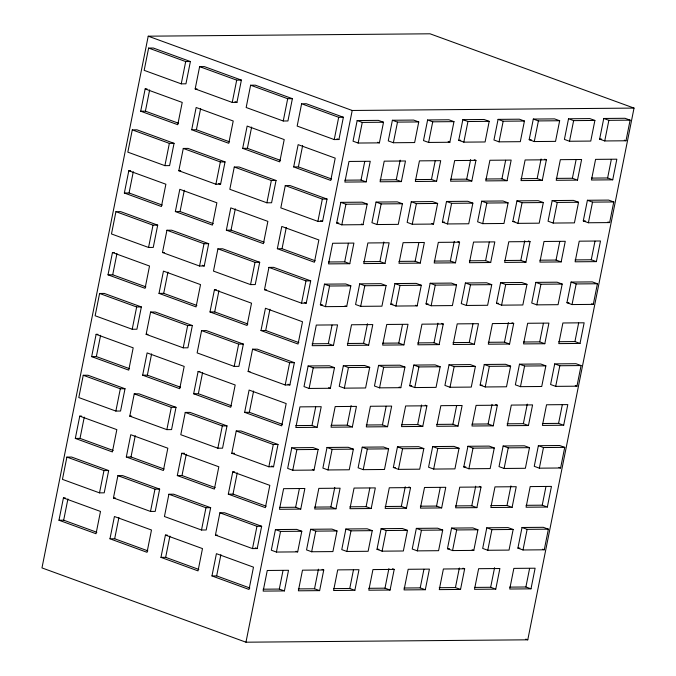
<?xml version="1.0" encoding="UTF-8"?>
<svg xmlns="http://www.w3.org/2000/svg" width="676" height="676" viewBox="0 0 676 676"><rect width="100%" height="100%" fill="white"/><g stroke="black" fill="none" stroke-linecap="round" stroke-linejoin="round"><path stroke-width="1.01" d="M148.221 36.183L41.971 567.908L245.963 642.2L527.779 639.817L634.029 108.092L430.037 33.8L148.221 36.183L352.213 110.475L634.029 108.092M66.899 457.077L62.446 479.368L99.516 492.872L104.214 492.829L108.667 470.547L71.597 457.044L66.899 457.077L103.969 470.58L108.667 470.547M83.249 375.273L78.796 397.564L115.866 411.067L120.565 411.025L125.018 388.742L87.939 375.239L83.249 375.273L120.32 388.776L125.018 388.742M99.592 293.477L95.139 315.76L132.209 329.263L136.907 329.22L141.36 306.938L104.29 293.435L99.592 293.477L136.662 306.972L141.36 306.938M115.934 211.672L111.481 233.955L148.559 247.458L153.249 247.416L157.702 225.133L120.632 211.63L115.934 211.672L153.013 225.176L157.702 225.133M132.285 129.868L127.832 152.151L164.902 165.654L169.6 165.612L174.053 143.329L136.983 129.826L132.285 129.868L169.355 143.371L174.053 143.329M148.627 48.064L144.174 70.346L181.244 83.849L185.942 83.816L190.395 61.524L153.325 48.021L148.627 48.064L185.697 61.567L190.395 61.524M63.426 497.942L100.496 511.445L96.043 533.736L58.973 520.233L63.426 497.942L65.302 497.925M79.768 416.137L116.838 429.64L112.385 451.931L75.315 438.428L79.768 416.137L81.652 416.12M96.119 334.333L133.189 347.836L128.736 370.127L91.666 356.624L96.119 334.333L97.995 334.316M112.461 252.528L149.531 266.031L145.078 288.322L108.008 274.819L112.461 252.528L114.337 252.52M128.812 170.724L165.882 184.227L161.429 206.518L124.35 193.015L128.812 170.724L130.688 170.715M145.154 88.928L182.224 102.422L177.771 124.714L140.701 111.21L145.154 88.928L147.03 88.911M58.973 520.233L63.671 520.19L67.921 498.913M75.315 438.428L80.013 438.386L84.263 417.109M91.666 356.624L96.355 356.582L100.614 335.313M108.008 274.819L112.706 274.777L116.956 253.508M124.35 193.015L129.048 192.973L133.299 171.704M140.701 111.21L145.399 111.168L149.649 89.9M99.516 492.872L103.969 470.58M115.866 411.067L120.32 388.776M132.209 329.263L136.662 306.972M148.559 247.458L153.013 225.176M164.902 165.654L169.355 143.371M181.244 83.849L185.697 61.567M113.441 497.942L117.894 475.659L122.593 475.617L159.663 489.12L155.21 511.402L150.511 511.445L113.441 497.942L115.317 497.925M129.792 416.137L134.245 393.855L138.935 393.812L176.013 407.315L171.56 429.598L166.862 429.64L129.792 416.137L131.668 416.12M146.134 334.333L150.587 312.05L155.286 312.008L192.356 325.511L187.903 347.794L183.204 347.836L146.134 334.333L148.01 334.316M162.477 252.528L166.938 230.246L171.628 230.203L208.698 243.706L204.245 265.989L199.555 266.031L162.477 252.528L164.361 252.511M178.827 170.724L183.28 148.441L187.979 148.399L225.049 161.902L220.596 184.193L215.897 184.227L178.827 170.724L180.703 170.707M195.17 88.919L199.623 66.637L204.321 66.594L241.391 80.098L236.938 102.389L232.24 102.422L195.17 88.919L197.054 88.911M109.968 538.806L114.421 516.515L151.492 530.018L147.038 552.309L109.968 538.806L114.666 538.764L147.833 550.847M126.311 457.001L130.764 434.71L167.834 448.213L163.381 470.504L126.311 457.001L131.009 456.959L164.175 469.043M142.661 375.197L147.114 352.906L184.185 366.409L179.731 388.7L142.661 375.197L147.36 375.155L180.526 387.238M159.004 293.392L163.457 271.11L200.527 284.604L196.074 306.896L159.004 293.392L163.702 293.35L196.868 305.434M175.354 211.588L179.808 189.305L216.878 202.8L212.425 225.091L175.354 211.588L180.044 211.546L213.219 223.629M191.697 129.784L196.15 107.501L233.22 121.004L228.767 143.287L191.697 129.784L196.395 129.75L229.561 141.825M114.666 538.764L118.917 517.486M131.009 456.959L135.259 435.69M147.36 375.155L151.61 353.886M163.702 293.35L167.952 272.082M180.044 211.546L184.294 190.277M196.395 129.75L200.645 108.473M150.511 511.445L154.965 489.154L159.663 489.12M166.862 429.64L171.315 407.349L176.013 407.315M183.204 347.836L187.658 325.553L192.356 325.511M199.555 266.031L204.008 243.749L208.698 243.706M215.897 184.227L220.351 161.944L225.049 161.902M232.24 102.422L236.701 80.14L241.391 80.098M168.89 494.232L164.437 516.515L201.507 530.018L206.205 529.976L210.659 507.693L173.588 494.19L168.89 494.232L205.96 507.735L210.659 507.693M185.241 412.428L180.788 434.71L217.858 448.213L222.556 448.171L227.009 425.888L189.939 412.385L185.241 412.428L222.311 425.931L227.009 425.888M201.583 330.623L197.13 352.906L234.2 366.409L238.898 366.375L243.352 344.084L206.281 330.581L201.583 330.623L238.653 344.126L243.352 344.084M217.934 248.819L213.481 271.101L250.551 284.604L255.241 284.571L259.702 262.28L222.624 248.776L217.934 248.819L255.004 262.322L259.702 262.28M234.276 167.014L229.823 189.297L266.893 202.8L271.591 202.766L276.045 180.475L238.974 166.972L234.276 167.014L271.346 180.517L276.045 180.475M250.619 85.21L246.165 107.501L283.244 120.996L287.934 120.962L292.387 98.671L255.317 85.168L250.619 85.21L287.697 98.713L292.387 98.671M165.417 535.088L202.487 548.591L198.034 570.882L160.964 557.379L165.417 535.088L167.293 535.079M181.76 453.283L218.83 466.786L214.376 489.078L177.306 475.574L181.76 453.283L184.582 453.266M198.11 371.487L235.18 384.982L230.727 407.273L193.657 393.77L198.11 371.487L199.986 371.47M214.453 289.683L251.523 303.186L247.07 325.469L209.999 311.966L214.453 289.683L216.337 289.666M226.35 230.161L230.803 207.878L267.873 221.382L263.42 243.664L226.35 230.161L231.04 230.127L264.215 242.202M242.692 148.357L247.146 126.074L284.216 139.577L279.763 161.86L242.692 148.357L247.391 148.323L280.557 160.398M160.964 557.379L165.662 557.337L169.913 536.068M177.306 475.574L182.005 475.532L186.255 454.264M193.657 393.77L198.355 393.728L202.606 372.459M209.999 311.966L214.698 311.923L218.948 290.655M231.04 230.127L235.299 208.85M247.391 148.323L251.641 127.046M201.507 530.018L205.96 507.735M217.858 448.213L222.311 425.931M234.2 366.409L238.653 344.126M250.551 284.604L255.004 262.322M266.893 202.8L271.346 180.517M283.244 120.996L287.697 98.713M215.433 535.088L219.886 512.805L224.584 512.763L261.654 526.266L257.201 548.557L252.503 548.591L215.433 535.088L217.317 535.071M231.784 453.283L236.237 431.001L240.935 430.958L278.005 444.462L273.552 466.753L268.854 466.786L231.784 453.283L234.597 453.266M248.126 371.479L252.579 349.196L257.277 349.154L294.347 362.657L289.894 384.948L285.196 384.982L248.126 371.479L250.002 371.47M264.477 289.683L268.93 267.392L273.619 267.35L310.698 280.853L306.245 303.144L301.547 303.178L264.477 289.683L266.352 289.666M285.272 185.587L280.819 207.878L317.889 221.373L322.587 221.339L327.04 199.048L289.97 185.545L285.272 185.587L322.342 199.09L327.04 199.048M301.614 103.783L297.161 126.074L334.24 139.577L338.93 139.535L343.383 117.244L306.312 103.741L301.614 103.783L338.693 117.286L343.383 117.244M211.96 575.952L216.413 553.669L253.483 567.164L249.03 589.455L211.96 575.952L216.658 575.91L249.824 587.993M232.755 471.865L269.825 485.36L265.372 507.651L228.302 494.148L232.755 471.865L234.64 471.848M244.653 412.343L249.106 390.06L286.176 403.564L281.723 425.846L244.653 412.343L249.351 412.309L282.517 424.384M260.995 330.539L265.448 308.256L302.518 321.759L298.065 344.042L260.995 330.539L265.693 330.505L298.86 342.58M277.346 248.734L281.799 226.452L318.869 239.955L314.416 262.237L277.346 248.734L282.044 248.7L315.21 260.775M293.688 166.93L298.141 144.647L335.212 158.15L330.758 180.433L293.688 166.93L298.386 166.896L331.553 178.971M216.658 575.91L220.908 554.641M228.302 494.148L233 494.105L237.251 472.837M249.351 412.309L253.601 391.032M265.693 330.505L269.944 309.228M282.044 248.7L286.294 227.423M298.386 166.896L302.637 145.619M252.503 548.591L256.956 526.308L261.654 526.266M268.854 466.786L273.307 444.504L278.005 444.462M285.196 384.982L289.649 362.699L294.347 362.657M301.547 303.178L306 280.895L310.698 280.853M317.889 221.373L322.342 199.09M334.24 139.577L338.693 117.286M245.963 642.2L352.213 110.475M275.436 529.57L271.313 550.205L276.416 552.055L297.677 551.878L301.8 531.252L296.696 529.392L275.436 529.57L280.54 531.429L301.8 531.252M291.787 447.765L287.663 468.4L292.759 470.251L314.019 470.073L318.142 449.447L313.039 447.588L291.787 447.765L296.882 449.625L318.142 449.447M308.129 365.961L304.006 386.596L309.109 388.455L330.37 388.269L334.485 367.643L329.389 365.784L308.129 365.961L313.225 367.82L334.485 367.643M320.356 304.791L324.472 284.157L345.732 283.979L350.836 285.838L346.712 306.465L325.452 306.65L320.356 304.791L322.376 304.775M336.699 222.987L340.822 202.352L362.082 202.175L367.178 204.034L363.054 224.66L341.803 224.846L336.699 222.987L338.727 222.97M357.165 120.556L353.041 141.183L358.145 143.042L379.405 142.864L383.529 122.229L378.425 120.37L357.165 120.556L362.268 122.407L383.529 122.229M276.416 552.055L280.54 531.429M292.759 470.251L296.882 449.625M309.109 388.455L313.225 367.82M325.452 306.65L329.575 286.016L350.836 285.838M341.803 224.846L345.918 204.211L367.178 204.034M358.145 143.042L362.268 122.407M263.108 589.202L279.298 589.066L283.016 570.502M279.45 507.397L295.649 507.262L299.358 488.697M295.792 425.593L311.991 425.457L315.7 406.893M312.143 343.788L328.342 343.653L332.051 325.088M328.485 261.984L344.684 261.849L348.394 243.284M344.836 180.188L361.035 180.044L364.744 161.48M284.402 590.925L288.525 570.29L267.265 570.476L263.141 591.103L284.402 590.925L279.298 589.066M300.744 509.121L304.868 488.486L283.607 488.672L279.484 509.298L300.744 509.121L295.649 507.262M317.095 427.316L321.218 406.69L299.958 406.868L295.834 427.494L317.095 427.316L311.991 425.457M333.437 345.512L337.561 324.886L316.3 325.063L312.177 345.69L333.437 345.512L328.342 343.653M349.788 263.708L353.911 243.081L332.651 243.259L328.528 263.885L349.788 263.708L344.684 261.849M366.13 181.903L370.254 161.277L348.993 161.454L344.87 182.081L366.13 181.903L361.035 180.044M310.664 529.274L306.541 549.901L311.644 551.76L332.905 551.582L337.02 530.956L331.924 529.097L310.664 529.274L315.76 531.133L337.02 530.956M327.007 447.47L322.891 468.096L327.987 469.955L349.247 469.778L353.371 449.151L348.267 447.292L327.007 447.47L332.11 449.329L353.371 449.151M343.357 365.665L339.234 386.3L344.337 388.151L365.589 387.973L369.713 367.347L364.618 365.488L343.357 365.665L348.453 367.524L369.713 367.347M359.7 283.861L355.576 304.496L360.68 306.346L381.94 306.169L386.064 285.542L380.96 283.683L359.7 283.861L364.803 285.72L386.064 285.542M376.05 202.056L371.927 222.691L377.022 224.542L398.282 224.364L402.406 203.738L397.311 201.879L376.05 202.056L381.146 203.915L402.406 203.738M392.393 120.252L388.269 140.887L393.373 142.746L414.633 142.56L418.757 121.934L413.653 120.074L392.393 120.252L397.496 122.111L418.757 121.934M311.644 551.76L315.76 531.133M327.987 469.955L332.11 449.329M344.337 388.151L348.453 367.524M360.68 306.346L364.803 285.72M377.022 224.542L381.146 203.915M393.373 142.746L397.496 122.111M298.327 588.906L314.526 588.771L318.447 569.167M314.678 507.101L330.877 506.966L334.789 487.371M331.02 425.297L347.219 425.162L351.14 405.566M347.371 343.493L363.57 343.357L367.482 323.762M363.713 261.688L379.912 261.553L383.833 241.957M380.064 179.884L396.263 179.748L400.175 160.153M323.753 569.995L302.493 570.172L298.37 590.807L319.63 590.63L323.753 569.995L322.055 569.378M335.972 508.825L340.096 488.19L318.835 488.376L314.712 509.003L335.972 508.825L330.877 506.966M352.323 427.021L356.446 406.386L335.186 406.572L331.063 427.198L352.323 427.021L347.219 425.162M368.665 345.216L372.789 324.581L351.528 324.767L347.405 345.394L368.665 345.216L363.57 343.357M385.016 263.412L389.131 242.777L367.879 242.963L363.756 263.589L385.016 263.412L379.912 261.553M401.358 181.607L405.482 160.981L384.221 161.158L380.098 181.785L401.358 181.607L396.263 179.748M345.892 528.978L341.769 549.605L346.873 551.464L368.124 551.286L372.248 530.652L367.152 528.801L345.892 528.978L350.988 530.837L372.248 530.652M362.235 447.174L358.111 467.8L363.215 469.659L384.475 469.482L388.599 448.847L383.495 446.997L362.235 447.174L367.338 449.033L388.599 448.847M378.585 365.37L374.462 385.996L379.557 387.855L400.817 387.678L404.941 367.051L399.846 365.192L378.585 365.37L383.681 367.229L404.941 367.051M390.804 304.192L394.928 283.565L416.188 283.388L421.292 285.247L417.168 305.873L395.908 306.051L390.804 304.192L392.832 304.175M411.278 201.761L407.155 222.387L412.25 224.246L433.51 224.069L437.634 203.442L432.539 201.583L411.278 201.761L416.374 203.62L437.634 203.442M427.621 119.956L423.497 140.591L428.601 142.442L449.861 142.264L453.976 121.638L448.881 119.779L427.621 119.956L432.724 121.815L453.976 121.638M346.873 551.464L350.988 530.837M363.215 469.659L367.338 449.033M379.557 387.855L383.681 367.229M395.908 306.051L400.031 285.424L421.292 285.247M412.25 224.246L416.374 203.62M428.601 142.442L432.724 121.815M333.555 588.61L349.754 588.475L353.464 569.902M349.906 506.806L366.105 506.67L369.814 488.097M366.248 425.001L382.447 424.866L386.157 406.293M382.599 343.197L398.798 343.062L402.507 324.497M398.941 261.392L415.14 261.257L418.85 242.692M415.292 179.588L431.482 179.453L435.192 160.888M354.858 590.325L358.981 569.699L337.721 569.876L333.598 590.511L354.858 590.325L349.754 588.475M371.2 508.521L375.324 487.895L354.063 488.072L349.94 508.707L371.2 508.521L366.105 506.67M387.551 426.725L391.666 406.09L370.414 406.268L366.291 426.902L387.551 426.725L382.447 424.866M403.893 344.921L408.017 324.286L386.756 324.463L382.633 345.098L403.893 344.921L398.798 343.062M420.235 263.116L424.359 242.481L403.099 242.667L398.984 263.294L420.235 263.116L415.14 261.257M436.586 181.312L440.71 160.677L419.45 160.863L415.326 181.489L436.586 181.312L431.482 179.453M376.997 549.309L381.12 528.683L402.381 528.497L407.476 530.356L403.352 550.991L382.092 551.168L376.997 549.309L379.025 549.292M393.339 467.505L397.463 446.878L418.723 446.692L423.827 448.551L419.703 469.186L398.443 469.364L393.339 467.505L395.367 467.488M409.69 385.7L413.813 365.074L435.074 364.896L440.169 366.747L436.045 387.382L414.785 387.559L409.69 385.7L411.709 385.683M426.032 303.896L430.156 283.269L451.416 283.092L456.511 284.942L452.396 305.577L431.136 305.755L426.032 303.896L428.06 303.879M442.383 222.091L446.506 201.465L467.758 201.287L472.862 203.138L468.738 223.773L447.478 223.95L442.383 222.091L444.402 222.074M458.725 140.287L462.849 119.66L484.109 119.483L489.204 121.342L485.089 141.968L463.829 142.146L458.725 140.287L460.753 140.27M382.092 551.168L386.216 530.533L407.476 530.356M398.443 469.364L402.566 448.729L423.827 448.551M414.785 387.559L418.909 366.933L440.169 366.747M431.136 305.755L435.26 285.128L456.511 284.942M447.478 223.95L451.602 203.324L472.862 203.138M463.829 142.146L467.944 121.519L489.204 121.342M368.783 588.314L384.982 588.171L388.903 568.575M385.134 506.51L401.333 506.366L405.245 486.771M401.476 424.705L417.675 424.57L421.587 404.966M417.827 342.901L434.017 342.766L437.938 323.162M434.169 261.097L450.368 260.961L454.28 241.357M450.512 179.292L466.71 179.157L470.631 159.553M394.201 569.403L372.949 569.581L368.826 590.207L390.086 590.03L394.201 569.403L392.502 568.786M410.552 487.599L389.291 487.776L385.168 508.411L406.428 508.225L410.552 487.599L408.853 486.982M426.894 405.794L405.634 405.972L401.519 426.607L422.77 426.421L426.894 405.794L425.196 405.178M443.245 323.99L421.985 324.167L417.861 344.802L439.121 344.616L443.245 323.99L441.546 323.373M459.587 242.185L438.327 242.363L434.203 262.998L455.463 262.82L459.587 242.185L457.889 241.569M475.938 160.381L454.678 160.558L450.554 181.193L471.814 181.016L475.938 160.381L474.231 159.764M416.348 528.378L412.225 549.013L417.32 550.872L438.58 550.687L442.704 530.06L437.609 528.201L416.348 528.378L421.444 530.237L442.704 530.06M432.691 446.574L428.567 467.209L433.671 469.068L454.931 468.882L459.046 448.256L453.951 446.397L432.691 446.574L437.795 448.433L459.046 448.256M449.041 364.778L444.918 385.404L450.013 387.264L471.273 387.086L475.397 366.451L470.293 364.592L449.041 364.778L454.137 366.629L475.397 366.451M465.384 282.974L461.26 303.6L466.364 305.459L487.624 305.282L491.739 284.647L486.644 282.788L465.384 282.974L470.479 284.824L491.739 284.647M481.726 201.169L477.611 221.796L482.706 223.655L503.966 223.477L508.09 202.842L502.986 200.983L481.726 201.169L486.83 203.028L508.09 202.842M498.077 119.365L493.953 139.991L499.049 141.85L520.309 141.673L524.432 121.038L519.337 119.187L498.077 119.365L503.172 121.224L524.432 121.038M417.32 550.872L421.444 530.237M433.671 469.068L437.795 448.433M450.013 387.264L454.137 366.629M466.364 305.459L470.479 284.824M482.706 223.655L486.83 203.028M499.049 141.85L503.172 121.224M404.011 588.01L420.21 587.875L423.92 569.31M420.362 506.206L436.552 506.07L440.262 487.506M436.704 424.41L452.903 424.266L456.613 405.701M453.047 342.605L469.245 342.462L472.955 323.897M469.397 260.801L485.596 260.666L489.306 242.093M485.74 178.996L501.938 178.861L505.648 160.288M425.305 589.734L429.429 569.107L408.169 569.285L404.054 589.911L425.305 589.734L420.21 587.875M441.656 507.93L445.78 487.303L424.52 487.48L420.396 508.107L441.656 507.93L436.552 506.07M457.998 426.125L462.122 405.499L440.862 405.676L436.738 426.303L457.998 426.125L452.903 424.266M474.349 344.321L478.473 323.694L457.213 323.872L453.089 344.506L474.349 344.321L469.245 342.462M490.692 262.516L494.815 241.89L473.555 242.067L469.431 262.702L490.692 262.516L485.596 260.666M507.042 180.712L511.166 160.085L489.906 160.263L485.782 180.898L507.042 180.712L501.938 178.861M447.453 548.718L451.576 528.083L472.828 527.905L477.932 529.764L473.808 550.391L452.548 550.568L447.453 548.718L449.472 548.701M463.795 466.913L467.919 446.278L489.179 446.101L494.274 447.96L490.159 468.586L468.899 468.772L463.795 466.913L465.823 466.896M480.146 385.109L484.261 364.474L505.521 364.296L510.625 366.155L506.501 386.782L485.241 386.968L480.146 385.109L482.165 385.092M496.488 303.304L500.612 282.669L521.872 282.492L526.967 284.351L522.844 304.977L501.584 305.163L496.488 303.304L498.516 303.287M512.83 221.5L516.954 200.873L538.214 200.688L543.318 202.546L539.194 223.181L517.934 223.359L512.83 221.5L514.858 221.483M529.181 139.695L533.305 119.069L554.565 118.883L559.66 120.742L555.537 141.377L534.277 141.554L529.181 139.695L531.201 139.679M452.548 550.568L456.672 529.942L477.932 529.764M468.899 468.772L473.014 448.137L494.274 447.96M485.241 386.968L489.365 366.333L510.625 366.155M501.584 305.163L505.707 284.528L526.967 284.351M517.934 223.359L522.058 202.724L543.318 202.546M534.277 141.554L538.4 120.919L559.66 120.742M439.239 587.714L455.438 587.579L459.35 567.984M455.582 505.91L471.78 505.775L475.701 486.179M471.933 424.105L488.131 423.97L492.043 404.375M488.275 342.301L504.473 342.166L508.394 322.57M504.626 260.505L520.824 260.361L524.737 240.766M520.968 178.701L537.167 178.557L541.087 158.961M464.657 568.803L443.397 568.989L439.273 589.616L460.533 589.438L464.657 568.803L462.959 568.186M481.008 487.007L459.748 487.185L455.624 507.811L476.884 507.634L481.008 487.007L479.301 486.382M497.35 405.203L476.09 405.38L471.966 426.007L493.227 425.829L497.35 405.203L495.652 404.578M513.701 323.398L492.441 323.576L488.317 344.202L509.577 344.025L513.701 323.398L511.994 322.773M530.043 241.594L508.783 241.771L504.659 262.398L525.92 262.22L530.043 241.594L528.345 240.969M546.385 159.79L525.125 159.967L521.01 180.593L542.27 180.416L546.385 159.79L544.687 159.173M486.796 527.787L482.681 548.413L487.776 550.272L509.036 550.095L513.16 529.469L508.056 527.61L486.796 527.787L491.9 529.646L513.16 529.469M503.147 445.983L499.023 466.617L504.119 468.468L525.379 468.291L529.502 447.664L524.407 445.805L503.147 445.983L508.242 447.842L529.502 447.664M519.489 364.178L515.365 384.813L520.469 386.664L541.73 386.486L545.853 365.86L540.749 364.001L519.489 364.178L524.593 366.037L545.853 365.86M535.84 282.374L531.716 303.009L536.812 304.859L558.072 304.682L562.195 284.055L557.1 282.196L535.84 282.374L540.935 284.233L562.195 284.055M552.182 200.569L548.059 221.204L553.162 223.063L574.423 222.877L578.546 202.251L573.442 200.392L552.182 200.569L557.286 202.428L578.546 202.251M568.533 118.765L564.409 139.4L569.505 141.259L590.765 141.073L594.888 120.446L589.793 118.587L568.533 118.765L573.628 120.624L594.888 120.446M487.776 550.272L491.9 529.646M504.119 468.468L508.242 447.842M520.469 386.664L524.593 366.037M536.812 304.859L540.935 284.233M553.162 223.063L557.286 202.428M569.505 141.259L573.628 120.624M474.467 587.419L490.666 587.283L494.578 567.688M490.81 505.614L507.008 505.479L510.929 485.883M507.161 423.81L523.359 423.675L527.272 404.079M523.503 342.005L539.702 341.87L543.411 323.305M539.854 260.201L556.044 260.066L559.762 241.501M556.196 178.396L572.395 178.261L576.104 159.697M495.762 589.142L499.885 568.508L478.625 568.693L474.501 589.32L495.762 589.142L490.666 587.283M512.112 507.338L516.236 486.703L494.976 486.889L490.852 507.515L512.112 507.338L507.008 505.479M528.455 425.534L532.578 404.899L511.318 405.085L507.194 425.711L528.455 425.534L523.359 423.675M544.805 343.729L548.92 323.094L527.66 323.28L523.545 343.907L544.805 343.729L539.702 341.87M561.148 261.925L565.271 241.298L544.011 241.476L539.887 262.102L561.148 261.925L556.044 260.066M577.49 180.12L581.613 159.494L560.353 159.671L556.238 180.298L577.49 180.12L572.395 178.261M517.9 548.118L522.024 527.491L543.284 527.314L548.388 529.164L544.264 549.799L523.004 549.977L517.9 548.118L519.928 548.101M538.375 445.687L534.251 466.313L539.347 468.172L560.607 467.995L564.73 447.36L559.635 445.509L538.375 445.687L543.47 447.546L564.73 447.36M554.717 363.882L550.594 384.509L555.697 386.368L576.958 386.19L581.081 365.564L575.977 363.705L554.717 363.882L559.821 365.741L581.081 365.564M566.944 302.704L571.068 282.078L592.328 281.9L597.423 283.759L593.3 304.386L572.04 304.563L566.944 302.704L568.964 302.687M583.287 220.908L587.41 200.273L608.67 200.096L613.766 201.955L609.651 222.581L588.39 222.759L583.287 220.908L585.315 220.891M599.637 139.104L603.752 118.469L625.013 118.292L630.116 120.151L625.993 140.777L604.733 140.954L599.637 139.104L601.657 139.087M523.004 549.977L527.128 529.35L548.388 529.164M539.347 468.172L543.47 447.546M555.697 386.368L559.821 365.741M572.04 304.563L576.163 283.937L597.423 283.759M588.39 222.759L592.514 202.132L613.766 201.955M604.733 140.954L608.856 120.328L630.116 120.151M509.696 587.123L525.894 586.988L529.604 568.415M526.038 505.318L542.236 505.183L545.946 486.61M542.389 423.514L558.579 423.379L562.297 404.814M558.731 341.71L574.93 341.574L578.639 323.01M575.073 259.905L591.272 259.77L594.981 241.205M591.424 178.101L607.623 177.965L611.332 159.401M530.99 588.838L535.113 568.212L513.853 568.389L509.729 589.024L530.99 588.838L525.894 586.988M547.34 507.042L551.455 486.407L530.195 486.585L526.08 507.22L547.34 507.042L542.236 505.183M563.683 425.238L567.806 404.603L546.546 404.78L542.422 425.415L563.683 425.238L558.579 423.379M580.025 343.433L584.148 322.798L562.888 322.984L558.773 343.611L580.025 343.433L574.93 341.574M596.376 261.629L600.499 240.994L579.239 241.18L575.115 261.806L596.376 261.629L591.272 259.77M612.718 179.824L616.842 159.19L595.581 159.375L591.458 180.002L612.718 179.824L607.623 177.965M603.752 118.469L608.856 120.328M624.294 140.16L625.993 140.777M533.305 119.069L538.4 120.919M462.849 119.66L467.944 121.519M448.154 141.647L449.861 142.264M537.167 178.557L542.27 180.416M587.41 200.273L592.514 202.132M199.623 66.637L236.701 80.14M607.944 221.965L609.651 222.581M377.707 142.239L379.405 142.864M466.71 179.157L471.814 181.016M516.954 200.873L522.058 202.724M234.986 101.679L236.938 102.389M336.986 138.825L338.93 139.535M446.506 201.465L451.602 203.324M145.399 111.168L178.565 123.252M431.812 223.452L433.51 224.069M520.824 260.361L525.92 262.22M571.068 282.078L576.163 283.937M340.822 202.352L345.918 204.211M183.28 148.441L220.351 161.944M591.601 303.769L593.3 304.386M361.356 224.043L363.054 224.66M450.368 260.961L455.463 262.82M500.612 282.669L505.707 284.528M218.644 183.475L220.596 184.193M320.635 220.63L322.587 221.339M430.156 283.269L435.26 285.128M394.928 283.565L400.031 285.424M129.048 192.973L162.223 205.056M415.47 305.256L417.168 305.873M504.473 342.166L509.577 344.025M324.472 284.157L329.575 286.016M166.938 230.246L204.008 243.749M268.93 267.392L306 280.895M575.259 385.574L576.958 386.19M345.014 305.848L346.712 306.465M434.017 342.766L439.121 344.616M484.261 364.474L489.365 366.333M202.301 265.279L204.245 265.989M304.293 302.434L306.245 303.144M413.813 365.074L418.909 366.933M112.706 274.777L145.872 286.861M214.698 311.923L247.864 324.007M399.119 387.061L400.817 387.678M488.131 423.97L493.227 425.829M150.587 312.05L187.658 325.553M252.579 349.196L289.649 362.699M558.908 467.378L560.607 467.995M328.663 387.652L330.37 388.269M417.675 424.57L422.77 426.421M467.919 446.278L473.014 448.137M287.942 384.238L289.894 384.948M397.463 446.878L402.566 448.729M96.355 356.582L129.53 368.665M198.355 393.728L231.522 405.811M471.78 505.775L476.884 507.634M522.024 527.491L527.128 529.35M134.245 393.855L171.315 407.349M236.237 431.001L273.307 444.504M542.566 549.182L544.264 549.799M312.32 469.457L314.019 470.073M401.333 506.366L406.428 508.225M451.576 528.083L456.672 529.942M271.6 466.034L273.552 466.753M472.11 549.774L473.808 550.391M381.12 528.683L386.216 530.533M80.013 438.386L113.179 450.469M182.005 475.532L215.171 487.616M233 494.105L266.167 506.189M455.438 587.579L460.533 589.438M117.894 475.659L154.965 489.154M219.886 512.805L256.956 526.308M295.978 551.261L297.677 551.878M525.793 639.099L527.779 639.817M384.982 588.171L390.086 590.03M255.249 547.839L257.201 548.557M314.526 588.771L319.63 590.63M63.671 520.19L96.837 532.274M165.662 557.337L198.828 569.42"/></g></svg>
